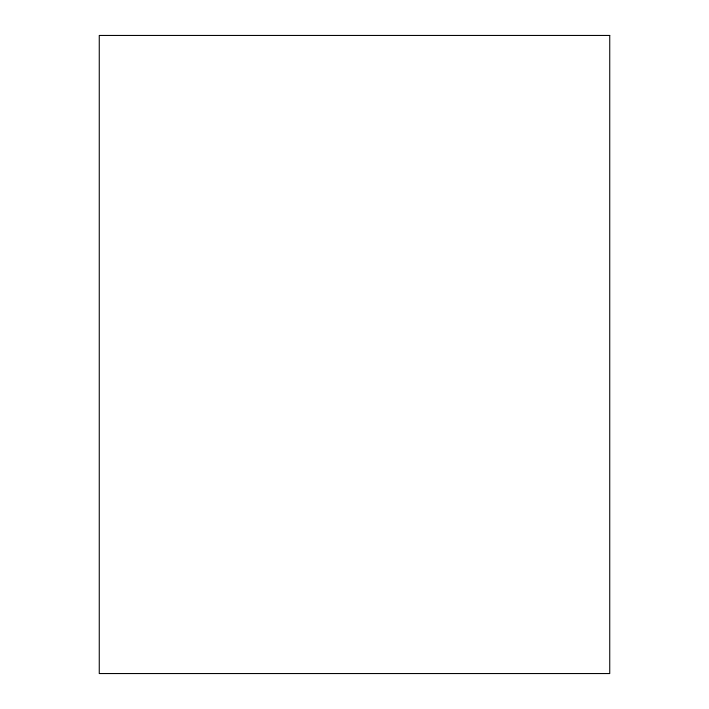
<?xml version="1.0" encoding="UTF-8"?>
<svg xmlns="http://www.w3.org/2000/svg" width="709" height="709" viewBox="0 0 709 709"><rect width="100%" height="100%" fill="white"/><g stroke="black" fill="none" stroke-linecap="round" stroke-linejoin="round"><path stroke-width="1.06" d="M609.74 35.45L99.26 35.45L99.26 673.55L609.74 673.55L609.74 35.45"/></g></svg>
